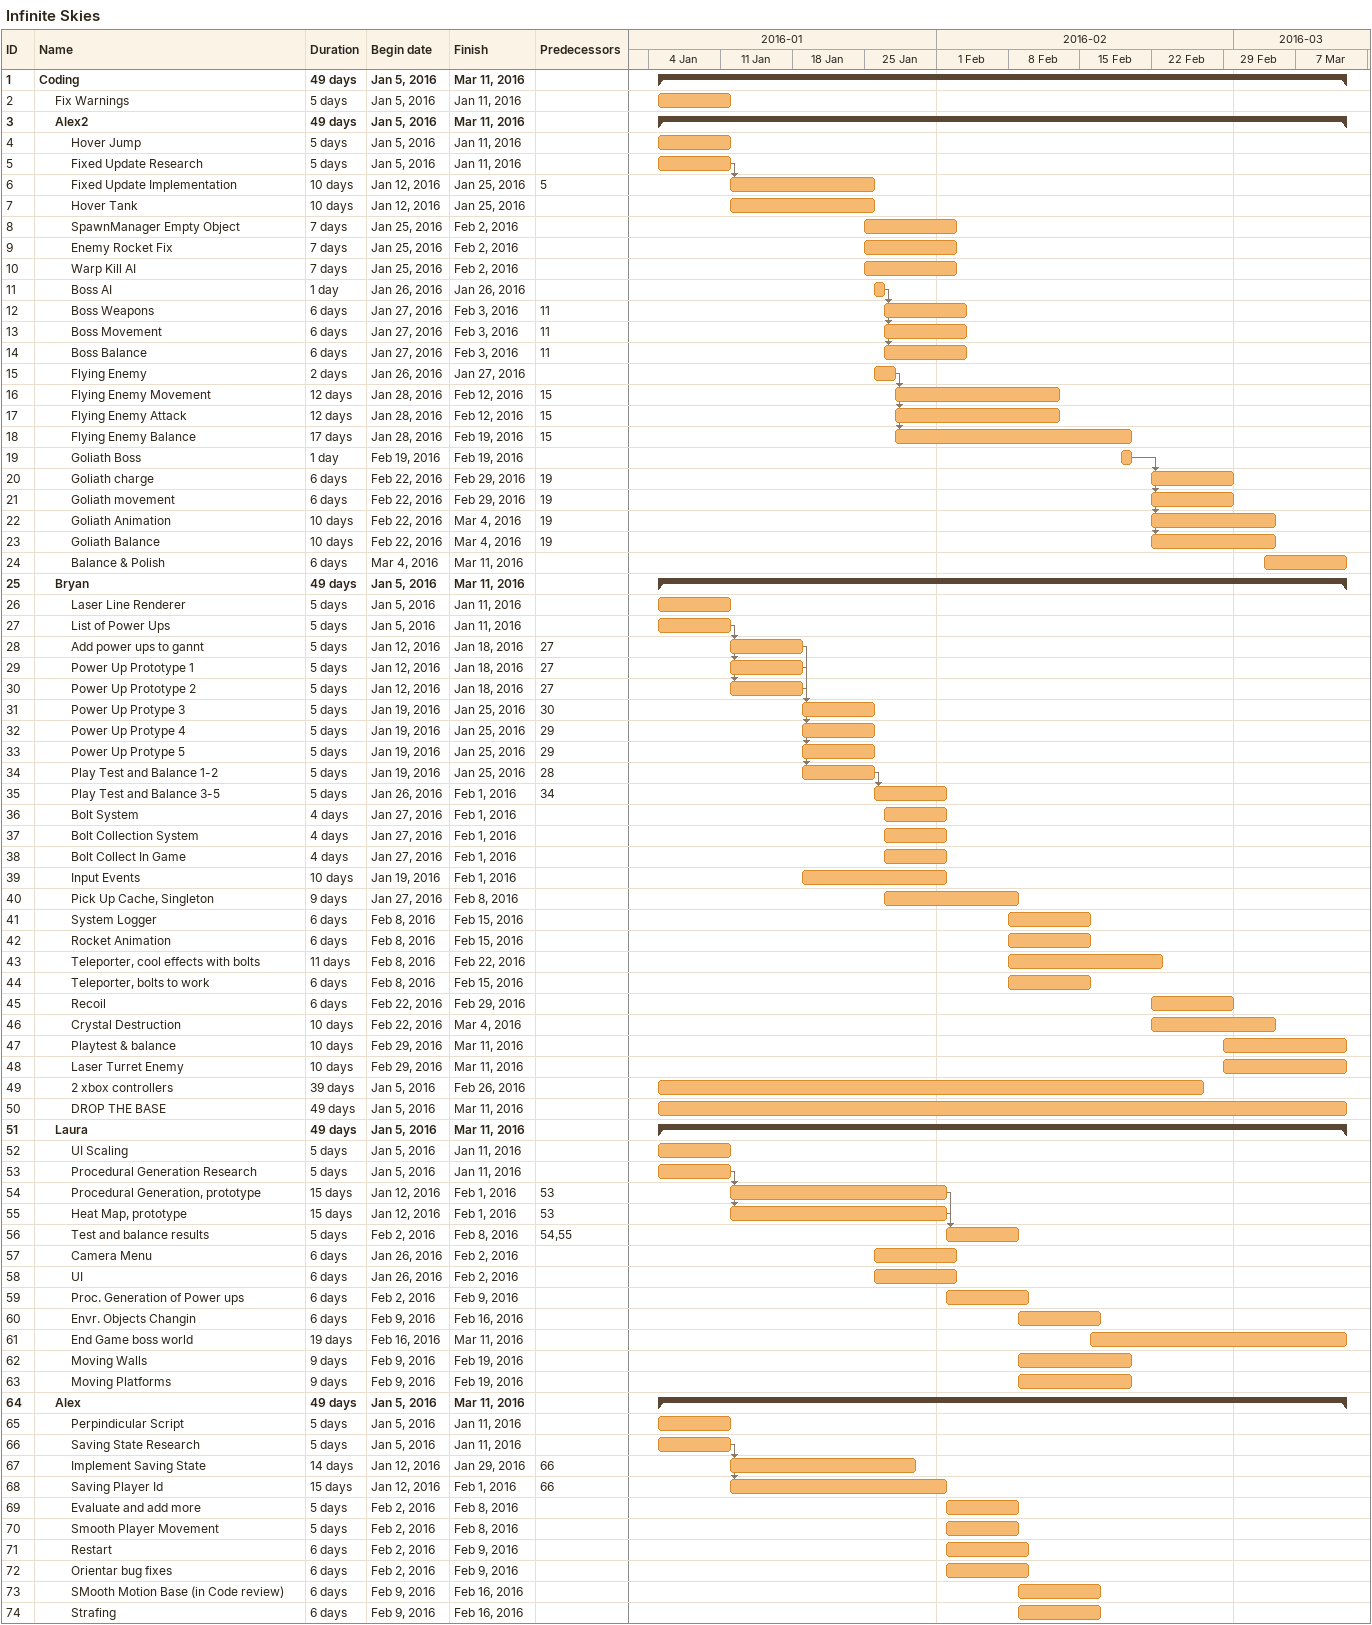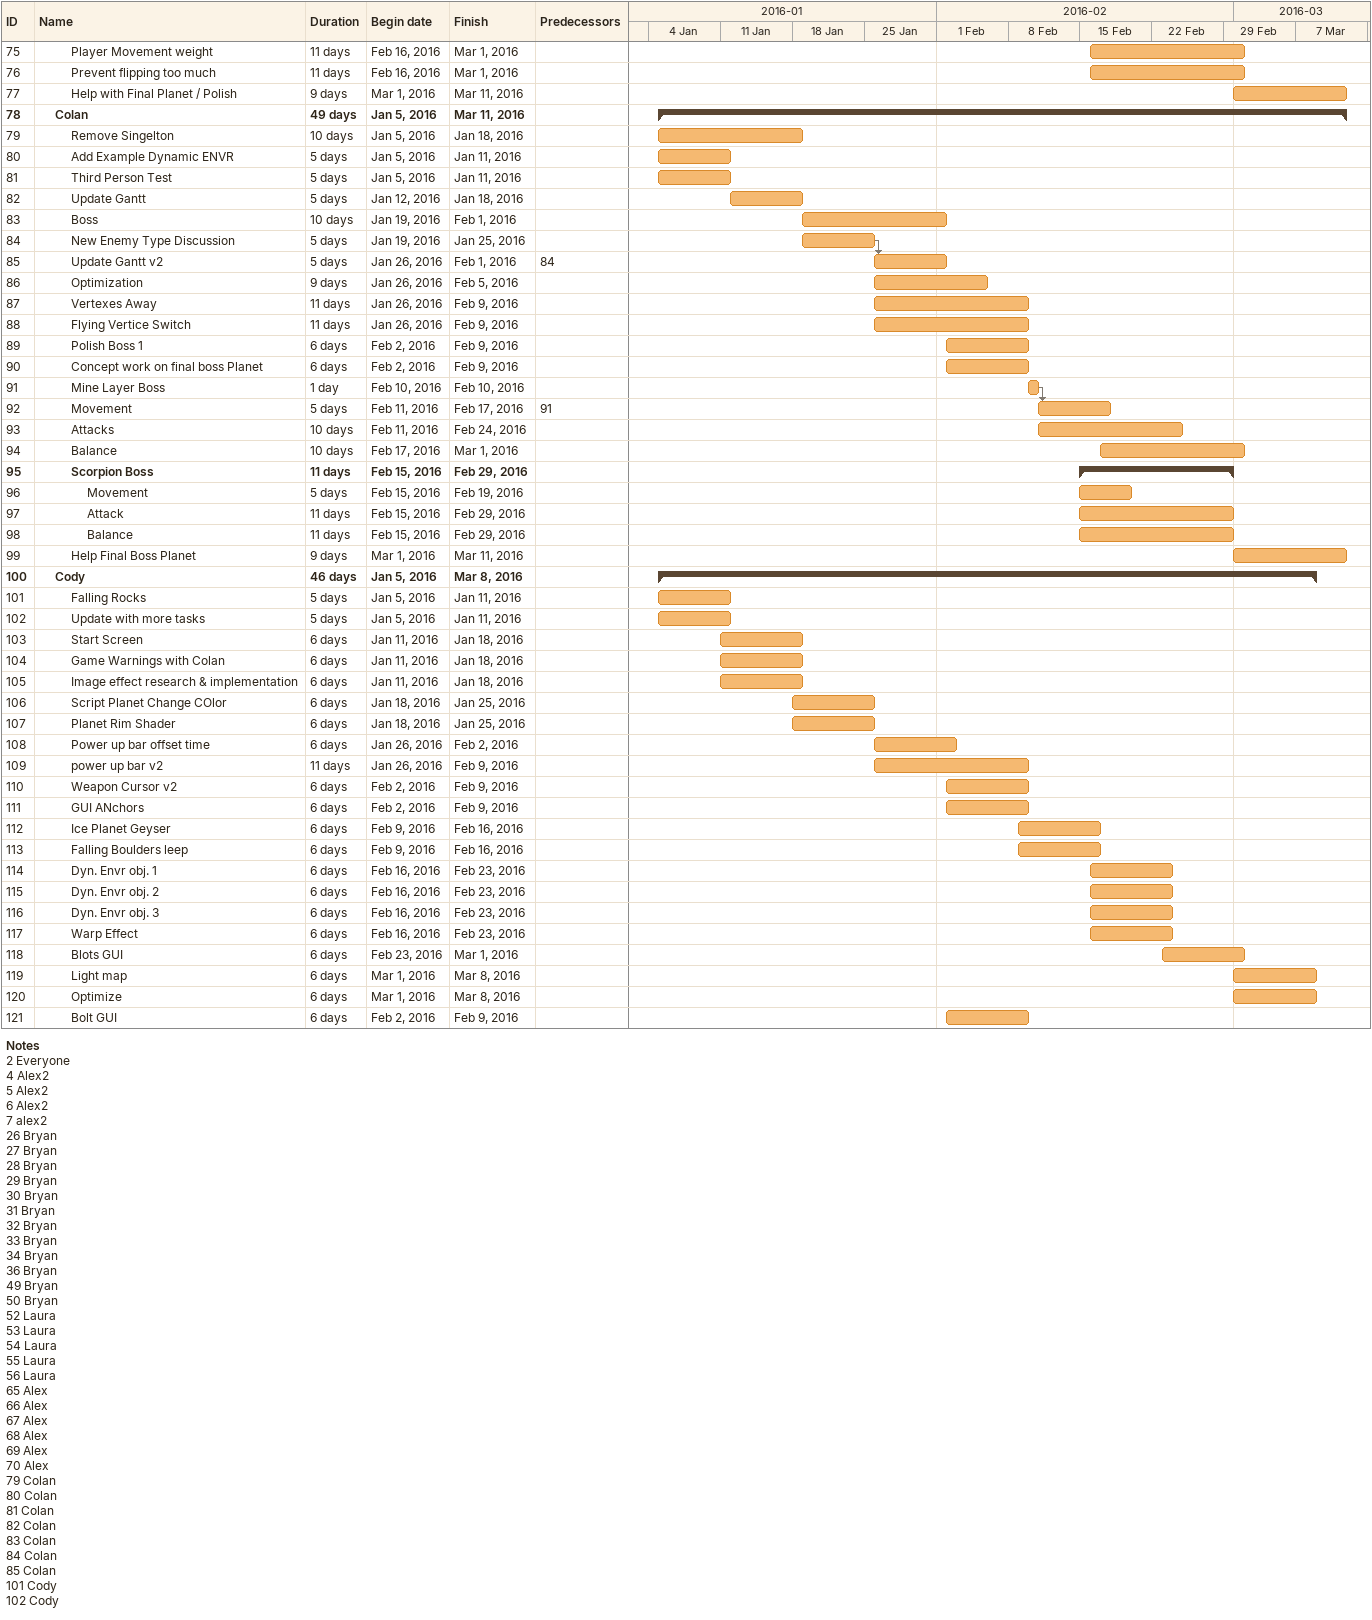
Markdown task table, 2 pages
Infinite Skies

| ID | Level | Task | Duration | Start | Finish | Predecessors |
|---|---|---|---|---|---|---|
| 1 | 1 | **Coding** | 49d | 2016-01-05 | 2016-03-11 |  |
| 2 | 2 | Fix Warnings | 5d | 2016-01-05 | 2016-01-11 |  |
| 3 | 2 | **Alex2** | 49d | 2016-01-05 | 2016-03-11 |  |
| 4 | 3 | Hover Jump | 5d | 2016-01-05 | 2016-01-11 |  |
| 5 | 3 | Fixed Update Research | 5d | 2016-01-05 | 2016-01-11 |  |
| 6 | 3 | Fixed Update Implementation | 10d | 2016-01-12 | 2016-01-25 | 5 |
| 7 | 3 | Hover Tank | 10d | 2016-01-12 | 2016-01-25 |  |
| 8 | 3 | SpawnManager Empty Object | 7d | 2016-01-25 | 2016-02-02 |  |
| 9 | 3 | Enemy Rocket Fix | 7d | 2016-01-25 | 2016-02-02 |  |
| 10 | 3 | Warp Kill AI | 7d | 2016-01-25 | 2016-02-02 |  |
| 11 | 3 | Boss AI | 1d | 2016-01-26 | 2016-01-26 |  |
| 12 | 3 | Boss Weapons | 6d | 2016-01-27 | 2016-02-03 | 11 |
| 13 | 3 | Boss Movement | 6d | 2016-01-27 | 2016-02-03 | 11 |
| 14 | 3 | Boss Balance | 6d | 2016-01-27 | 2016-02-03 | 11 |
| 15 | 3 | Flying Enemy | 2d | 2016-01-26 | 2016-01-27 |  |
| 16 | 3 | Flying Enemy Movement | 12d | 2016-01-28 | 2016-02-12 | 15 |
| 17 | 3 | Flying Enemy Attack | 12d | 2016-01-28 | 2016-02-12 | 15 |
| 18 | 3 | Flying Enemy Balance | 17d | 2016-01-28 | 2016-02-19 | 15 |
| 19 | 3 | Goliath Boss | 1d | 2016-02-19 | 2016-02-19 |  |
| 20 | 3 | Goliath charge | 6d | 2016-02-22 | 2016-02-29 | 19 |
| 21 | 3 | Goliath movement | 6d | 2016-02-22 | 2016-02-29 | 19 |
| 22 | 3 | Goliath Animation | 10d | 2016-02-22 | 2016-03-04 | 19 |
| 23 | 3 | Goliath Balance | 10d | 2016-02-22 | 2016-03-04 | 19 |
| 24 | 3 | Balance & Polish | 6d | 2016-03-04 | 2016-03-11 |  |
| 25 | 2 | **Bryan** | 49d | 2016-01-05 | 2016-03-11 |  |
| 26 | 3 | Laser Line Renderer | 5d | 2016-01-05 | 2016-01-11 |  |
| 27 | 3 | List of Power Ups | 5d | 2016-01-05 | 2016-01-11 |  |
| 28 | 3 | Add power ups to gannt | 5d | 2016-01-12 | 2016-01-18 | 27 |
| 29 | 3 | Power Up Prototype 1 | 5d | 2016-01-12 | 2016-01-18 | 27 |
| 30 | 3 | Power Up Prototype 2 | 5d | 2016-01-12 | 2016-01-18 | 27 |
| 31 | 3 | Power Up Protype 3 | 5d | 2016-01-19 | 2016-01-25 | 30 |
| 32 | 3 | Power Up Protype 4 | 5d | 2016-01-19 | 2016-01-25 | 29 |
| 33 | 3 | Power Up Protype 5 | 5d | 2016-01-19 | 2016-01-25 | 29 |
| 34 | 3 | Play Test and Balance 1-2 | 5d | 2016-01-19 | 2016-01-25 | 28 |
| 35 | 3 | Play Test and Balance 3-5 | 5d | 2016-01-26 | 2016-02-01 | 34 |
| 36 | 3 | Bolt System | 4d | 2016-01-27 | 2016-02-01 |  |
| 37 | 3 | Bolt Collection System | 4d | 2016-01-27 | 2016-02-01 |  |
| 38 | 3 | Bolt Collect In Game | 4d | 2016-01-27 | 2016-02-01 |  |
| 39 | 3 | Input Events | 10d | 2016-01-19 | 2016-02-01 |  |
| 40 | 3 | Pick Up Cache, Singleton | 9d | 2016-01-27 | 2016-02-08 |  |
| 41 | 3 | System Logger | 6d | 2016-02-08 | 2016-02-15 |  |
| 42 | 3 | Rocket Animation | 6d | 2016-02-08 | 2016-02-15 |  |
| 43 | 3 | Teleporter, cool effects with bolts | 11d | 2016-02-08 | 2016-02-22 |  |
| 44 | 3 | Teleporter, bolts to work | 6d | 2016-02-08 | 2016-02-15 |  |
| 45 | 3 | Recoil | 6d | 2016-02-22 | 2016-02-29 |  |
| 46 | 3 | Crystal Destruction | 10d | 2016-02-22 | 2016-03-04 |  |
| 47 | 3 | Playtest & balance | 10d | 2016-02-29 | 2016-03-11 |  |
| 48 | 3 | Laser Turret Enemy | 10d | 2016-02-29 | 2016-03-11 |  |
| 49 | 3 | 2 xbox controllers | 39d | 2016-01-05 | 2016-02-26 |  |
| 50 | 3 | DROP THE BASE | 49d | 2016-01-05 | 2016-03-11 |  |
| 51 | 2 | **Laura** | 49d | 2016-01-05 | 2016-03-11 |  |
| 52 | 3 | UI Scaling | 5d | 2016-01-05 | 2016-01-11 |  |
| 53 | 3 | Procedural Generation Research | 5d | 2016-01-05 | 2016-01-11 |  |
| 54 | 3 | Procedural Generation, prototype | 15d | 2016-01-12 | 2016-02-01 | 53 |
| 55 | 3 | Heat Map, prototype | 15d | 2016-01-12 | 2016-02-01 | 53 |
| 56 | 3 | Test and balance results | 5d | 2016-02-02 | 2016-02-08 | 54, 55 |
| 57 | 3 | Camera Menu | 6d | 2016-01-26 | 2016-02-02 |  |
| 58 | 3 | UI | 6d | 2016-01-26 | 2016-02-02 |  |
| 59 | 3 | Proc. Generation of Power ups | 6d | 2016-02-02 | 2016-02-09 |  |
| 60 | 3 | Envr. Objects Changin | 6d | 2016-02-09 | 2016-02-16 |  |
| 61 | 3 | End Game boss world | 19d | 2016-02-16 | 2016-03-11 |  |
| 62 | 3 | Moving Walls | 9d | 2016-02-09 | 2016-02-19 |  |
| 63 | 3 | Moving Platforms | 9d | 2016-02-09 | 2016-02-19 |  |
| 64 | 2 | **Alex** | 49d | 2016-01-05 | 2016-03-11 |  |
| 65 | 3 | Perpindicular Script | 5d | 2016-01-05 | 2016-01-11 |  |
| 66 | 3 | Saving State Research | 5d | 2016-01-05 | 2016-01-11 |  |
| 67 | 3 | Implement Saving State | 14d | 2016-01-12 | 2016-01-29 | 66 |
| 68 | 3 | Saving Player Id | 15d | 2016-01-12 | 2016-02-01 | 66 |
| 69 | 3 | Evaluate and add more | 5d | 2016-02-02 | 2016-02-08 |  |
| 70 | 3 | Smooth Player Movement | 5d | 2016-02-02 | 2016-02-08 |  |
| 71 | 3 | Restart | 6d | 2016-02-02 | 2016-02-09 |  |
| 72 | 3 | Orientar bug fixes | 6d | 2016-02-02 | 2016-02-09 |  |
| 73 | 3 | SMooth Motion Base (in Code review) | 6d | 2016-02-09 | 2016-02-16 |  |
| 74 | 3 | Strafing | 6d | 2016-02-09 | 2016-02-16 |  |
| 75 | 3 | Player Movement weight | 11d | 2016-02-16 | 2016-03-01 |  |
| 76 | 3 | Prevent flipping too much | 11d | 2016-02-16 | 2016-03-01 |  |
| 77 | 3 | Help with Final Planet / Polish | 9d | 2016-03-01 | 2016-03-11 |  |
| 78 | 2 | **Colan** | 49d | 2016-01-05 | 2016-03-11 |  |
| 79 | 3 | Remove Singelton | 10d | 2016-01-05 | 2016-01-18 |  |
| 80 | 3 | Add Example Dynamic ENVR | 5d | 2016-01-05 | 2016-01-11 |  |
| 81 | 3 | Third Person Test | 5d | 2016-01-05 | 2016-01-11 |  |
| 82 | 3 | Update Gantt | 5d | 2016-01-12 | 2016-01-18 |  |
| 83 | 3 | Boss | 10d | 2016-01-19 | 2016-02-01 |  |
| 84 | 3 | New Enemy Type Discussion | 5d | 2016-01-19 | 2016-01-25 |  |
| 85 | 3 | Update Gantt v2 | 5d | 2016-01-26 | 2016-02-01 | 84 |
| 86 | 3 | Optimization | 9d | 2016-01-26 | 2016-02-05 |  |
| 87 | 3 | Vertexes Away | 11d | 2016-01-26 | 2016-02-09 |  |
| 88 | 3 | Flying Vertice Switch | 11d | 2016-01-26 | 2016-02-09 |  |
| 89 | 3 | Polish Boss 1 | 6d | 2016-02-02 | 2016-02-09 |  |
| 90 | 3 | Concept work on final boss Planet | 6d | 2016-02-02 | 2016-02-09 |  |
| 91 | 3 | Mine Layer Boss | 1d | 2016-02-10 | 2016-02-10 |  |
| 92 | 3 | Movement | 5d | 2016-02-11 | 2016-02-17 | 91 |
| 93 | 3 | Attacks | 10d | 2016-02-11 | 2016-02-24 |  |
| 94 | 3 | Balance | 10d | 2016-02-17 | 2016-03-01 |  |
| 95 | 3 | **Scorpion Boss** | 11d | 2016-02-15 | 2016-02-29 |  |
| 96 | 4 | Movement | 5d | 2016-02-15 | 2016-02-19 |  |
| 97 | 4 | Attack | 11d | 2016-02-15 | 2016-02-29 |  |
| 98 | 4 | Balance | 11d | 2016-02-15 | 2016-02-29 |  |
| 99 | 3 | Help Final Boss Planet | 9d | 2016-03-01 | 2016-03-11 |  |
| 100 | 2 | **Cody** | 46d | 2016-01-05 | 2016-03-08 |  |
| 101 | 3 | Falling Rocks | 5d | 2016-01-05 | 2016-01-11 |  |
| 102 | 3 | Update with more tasks | 5d | 2016-01-05 | 2016-01-11 |  |
| 103 | 3 | Start Screen | 6d | 2016-01-11 | 2016-01-18 |  |
| 104 | 3 | Game Warnings with Colan | 6d | 2016-01-11 | 2016-01-18 |  |
| 105 | 3 | Image effect research & implementation | 6d | 2016-01-11 | 2016-01-18 |  |
| 106 | 3 | Script Planet Change COlor | 6d | 2016-01-18 | 2016-01-25 |  |
| 107 | 3 | Planet Rim Shader | 6d | 2016-01-18 | 2016-01-25 |  |
| 108 | 3 | Power up bar offset time | 6d | 2016-01-26 | 2016-02-02 |  |
| 109 | 3 | power up bar v2 | 11d | 2016-01-26 | 2016-02-09 |  |
| 110 | 3 | Weapon Cursor v2 | 6d | 2016-02-02 | 2016-02-09 |  |
| 111 | 3 | GUI ANchors | 6d | 2016-02-02 | 2016-02-09 |  |
| 112 | 3 | Ice Planet Geyser | 6d | 2016-02-09 | 2016-02-16 |  |
| 113 | 3 | Falling Boulders leep | 6d | 2016-02-09 | 2016-02-16 |  |
| 114 | 3 | Dyn. Envr obj. 1 | 6d | 2016-02-16 | 2016-02-23 |  |
| 115 | 3 | Dyn. Envr obj. 2 | 6d | 2016-02-16 | 2016-02-23 |  |
| 116 | 3 | Dyn. Envr obj. 3 | 6d | 2016-02-16 | 2016-02-23 |  |
| 117 | 3 | Warp Effect | 6d | 2016-02-16 | 2016-02-23 |  |
| 118 | 3 | Blots GUI | 6d | 2016-02-23 | 2016-03-01 |  |
| 119 | 3 | Light map | 6d | 2016-03-01 | 2016-03-08 |  |
| 120 | 3 | Optimize | 6d | 2016-03-01 | 2016-03-08 |  |
| 121 | 3 | Bolt GUI | 6d | 2016-02-02 | 2016-02-09 |  |

Notes
- 2: Everyone
- 4: Alex2
- 5: Alex2
- 6: Alex2
- 7: alex2
- 26: Bryan
- 27: Bryan
- 28: Bryan
- 29: Bryan
- 30: Bryan
- 31: Bryan
- 32: Bryan
- 33: Bryan
- 34: Bryan
- 36: Bryan
- 49: Bryan
- 50: Bryan
- 52: Laura
- 53: Laura
- 54: Laura
- 55: Laura
- 56: Laura
- 65: Alex
- 66: Alex
- 67: Alex
- 68: Alex
- 69: Alex
- 70: Alex
- 79: Colan
- 80: Colan
- 81: Colan
- 82: Colan
- 83: Colan
- 84: Colan
- 85: Colan
- 101: Cody
- 102: Cody
